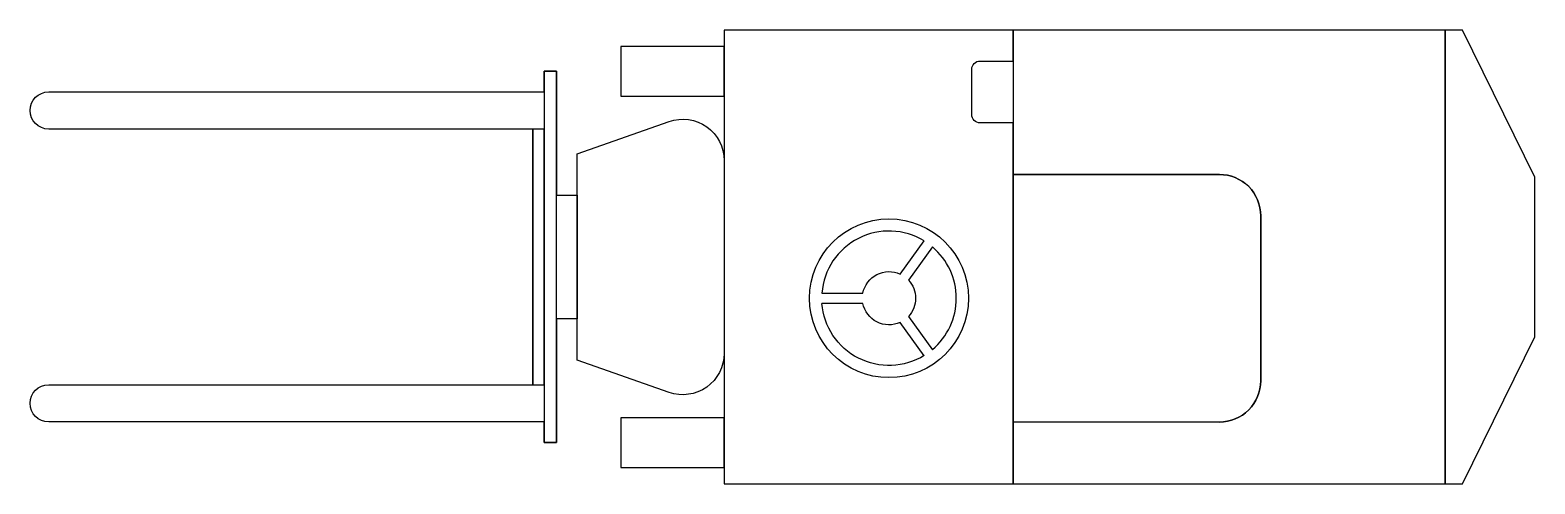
# Model space of a CAD drawing. Extents: x 2020653 to 2024298, y 3887427 to 3888528.
import ezdxf

# ---------------------------------------------------------------- set-up
doc = ezdxf.new("R2010")
doc.units = 0
doc.header["$LTSCALE"] = 2
doc.header["$MEASUREMENT"] = 0
doc.layers.get('0').update_dxf_attribs({"linetype": 'CONTINUOUS'})

msp = doc.modelspace()

# ---------------------------------------------------------------- linework, layer by layer
at = {"color": 0}
for points in [[(2022934.3, 3888432.5, -0.414214), (2022954.3, 3888452.5), (2023034.3, 3888452.5), (2023034.3, 3888527.5), (2022334.3, 3888527.5), (2022334.2, 3887427.5), (2023034.2, 3887427.5), (2023034.3, 3888302.5), (2022954.3, 3888302.5, -0.414214), (2022934.3, 3888322.5)], [(2024080.6, 3888527.4), (2023034.3, 3888527.5), (2023034.3, 3888177.5), (2023534.3, 3888177.4, -0.414214), (2023634.2, 3888077.4), (2023634.2, 3887677.4, -0.414214), (2023534.2, 3887577.4), (2023034.2, 3887577.5), (2023034.2, 3887427.5), (2024080.5, 3887427.4)], [(2020698.2, 3887577.7, -1), (2020698.2, 3887667.8), (2021870.7, 3887667.7), (2021870.7, 3888287.4), (2020698.3, 3888287.5, -1), (2020698.3, 3888377.7), (2021898.3, 3888377.6), (2021898.3, 3888427.6), (2021928.3, 3888427.6), (2021928.3, 3888127.6), (2021953.6, 3888127.6), (2021978.3, 3888127.6), (2021978.2, 3887827.6), (2021928.2, 3887827.6), (2021928.2, 3887527.6), (2021898.2, 3887527.6), (2021898.2, 3887577.6)], [(2023634.2, 3888077.4, 0.414241), (2023534.2, 3888177.4, -0.000023), (2023534.3, 3888177.4), (2023034.3, 3888177.5), (2023034.2, 3887577.5), (2023534.2, 3887577.4, 0.414239), (2023634.2, 3887677.4, -0.000022), (2023634.2, 3887677.4)], [(2022926.1, 3887877.5, -1), (2022541.1, 3887877.5, -1)]]:
    msp.add_lwpolyline(points, format="xyb", close=True, dxfattribs=at)
for points in [[(2024298.3, 3888170.8), (2024123.1, 3888527.4), (2024080.6, 3888527.4), (2024080.5, 3887427.4), (2024123, 3887427.4), (2024298.2, 3887783.9)], [(2022334.3, 3888487.5), (2022084.3, 3888487.5), (2022084.3, 3888367.5), (2022334.3, 3888367.5)], [(2021928.3, 3888427.6), (2021898.3, 3888427.6), (2021898.3, 3888377.6), (2021898.3, 3888287.4), (2021898.2, 3887577.6), (2021898.2, 3887527.6), (2021928.2, 3887527.6), (2021928.2, 3887827.6)], [(2021898.3, 3888287.4), (2021870.7, 3888287.4), (2021870.7, 3887667.7), (2021898.2, 3887667.7)], [(2022334.2, 3887587.5), (2022084.2, 3887587.5), (2022084.2, 3887467.5), (2022334.2, 3887467.5)]]:
    msp.add_lwpolyline(points, close=True, dxfattribs=at)
for points in [[(2022334.2, 3887743.6, -0.516953), (2022201.1, 3887649.3), (2021978.2, 3887727.6), (2021978.3, 3888227.6), (2022201.1, 3888305.8, -0.516953), (2022334.3, 3888211.4)], [(2022570.6, 3887889.9), (2022670.4, 3887889.9, -0.48593), (2022760.6, 3887936), (2022818.9, 3888016.4, 0.560922), (2022571.1, 3887889.9)], [(2022839, 3887753.1, 0.220411), (2022896.6, 3887877.5, 0.220461), (2022839, 3888001.8), (2022780.8, 3887921.4, -0.189789), (2022798.1, 3887877.5, -0.189741), (2022780.8, 3887833.5), (2022839.3, 3887752.7)], [(2022819.1, 3887738.1), (2022760.6, 3887819, -0.48593), (2022670.4, 3887865.1), (2022570.6, 3887865.1)], [(2022818.9, 3887738.5, -0.560922), (2022571.1, 3887865.1, -0.560922)]]:
    msp.add_lwpolyline(points, format="xyb", dxfattribs=at)

doc.saveas('drawing.dxf')
